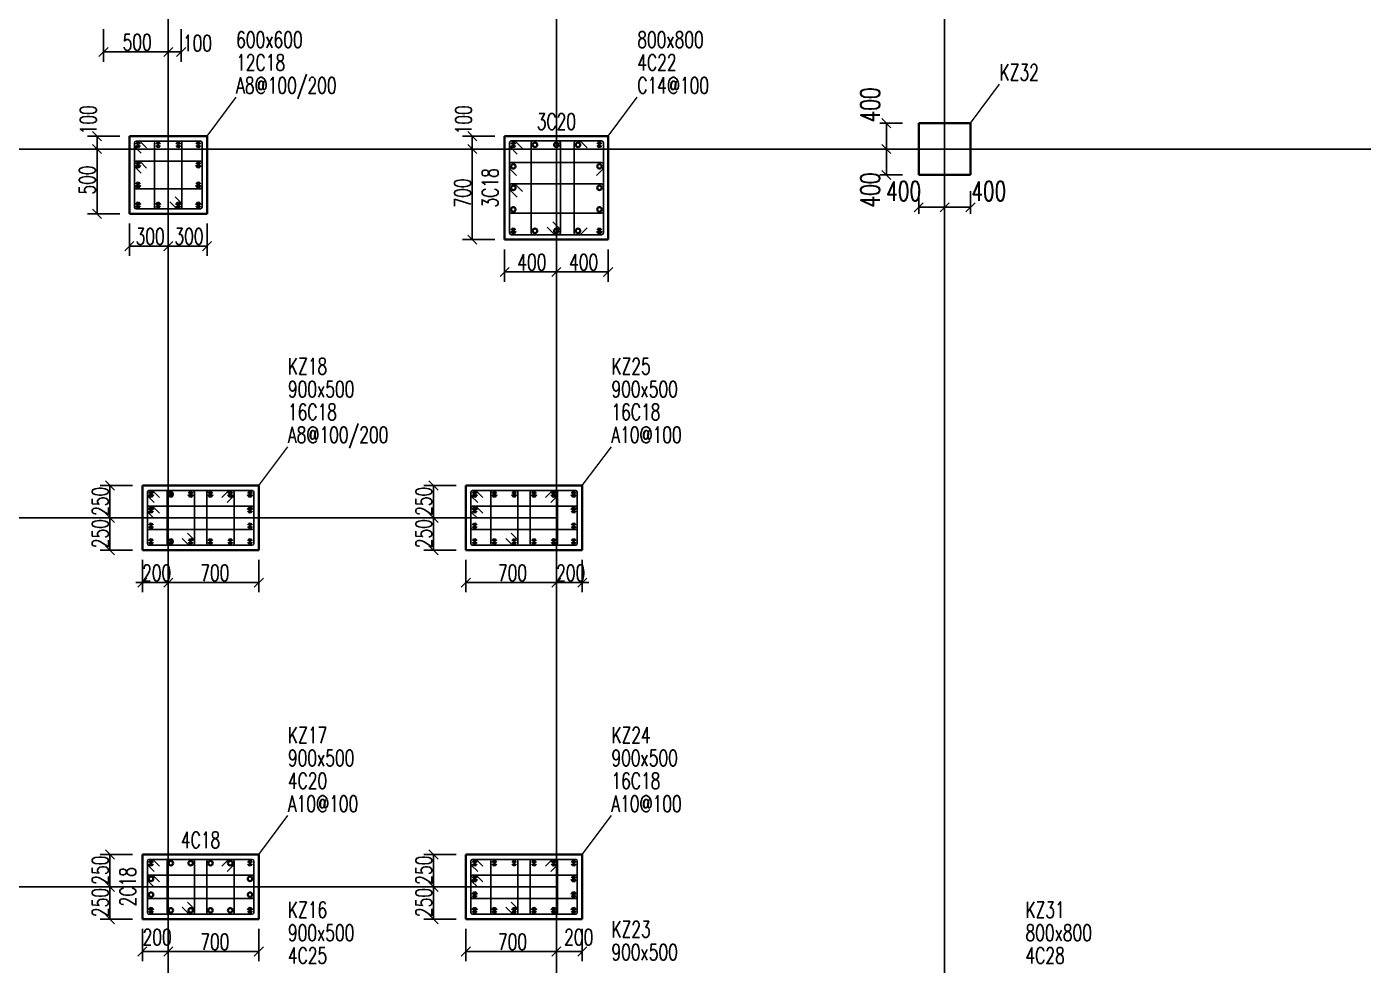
# Model space of a CAD drawing. Header units: inches. Extents: x 18712 to 314639, y 0 to 420500.
# Drawn here: x 56624 to 77282, y 219652 to 234155 of the extents above; entities that cross this region are included whole.
import ezdxf
from ezdxf.enums import TextEntityAlignment as Align

# ---------------------------------------------------------------- set-up
doc = ezdxf.new("R2010")
doc.units = ezdxf.units.IN
doc.header["$LTSCALE"] = 1000
doc.header["$MEASUREMENT"] = 0
doc.layers.get('0').update_dxf_attribs({"true_color": 0xffffff})
for name, color, linetype, true_color in [('DIM', 3, 'Continuous', 0x00ff00), ('G-KL|柱标注', 3, 'Continuous', 0x00ff00), ('TK-TEXT', 4, 'Continuous', 0x00ffff), ('ZG-图号', 2, 'Continuous', 0xffff00), ('ZG-图名', 1, 'Continuous', 0xff0000), ('柱原位标注', 7, 'Continuous', 0xffffff), ('柱名称编号', 2, 'Continuous', 0xffff00), ('柱尺寸标注', 3, 'Continuous', 0x00ff00), ('柱标注引线', 2, 'Continuous', 0xffff00), ('柱箍筋', 1, 'Continuous', 0xff0000), ('柱纵筋', 1, 'Continuous', 0xff0000), ('柱集中标注', 2, 'Continuous', 0xffff00), ('砼柱', 2, 'Continuous', 0xffff00)]:
    doc.layers.add(name, color=color, linetype=linetype, true_color=true_color)
doc.styles.add('-宋体', font='simsun.ttc', dxfattribs={"height": 0.2, "bigfont": 'gbcbig.shx'})
doc.styles.add('TSSD_Dimension', font='txt.shx', dxfattribs={"height": 0.2, "bigfont": 'gbcbig.shx'})
doc.styles.add('TSSD_Rein', font='txt.shx', dxfattribs={"height": 0.2, "bigfont": 'gbcbig.shx'})

# ---------------------------------------------------------------- blocks, each defined once
blk = doc.blocks.new('A$C6f5e09ec')
at = {"layer": 'DIM', "color": 3, "lineweight": -3, "true_color": 0x00ff00}
for p, q in [((-61231, -18705), (-61371, -18565)), ((-61051, -18635), (-61401, -18635)), ((-61301, -18735), (-61301, -18635)), ((-61301, -18735), (-61301, -18935)), ((-61371, -18965), (-61231, -19105)), ((-61231, -19105), (-61371, -18965)), ((-61301, -18935), (-61301, -19035)), ((-61301, -19135), (-61301, -19035)), ((-61301, -19135), (-61301, -19335)), ((-61371, -19365), (-61231, -19505)), ((-61301, -19335), (-61301, -19435)), ((-61051, -19435), (-61401, -19435)), ((-60801, -19685), (-60801, -20035)), ((-60001, -19685), (-60001, -20035)), ((-60731, -19865), (-60871, -20005)), ((-60701, -19935), (-60801, -19935)), ((-60701, -19935), (-60501, -19935)), ((-60501, -19935), (-60401, -19935)), ((-60471, -20005), (-60331, -19865)), ((-60331, -19865), (-60471, -20005)), ((-60301, -19935), (-60401, -19935)), ((-60301, -19935), (-60101, -19935)), ((-60101, -19935), (-60001, -19935)), ((-60071, -20005), (-59931, -19865))]:
    blk.add_line(p, q, dxfattribs=at)
at = {"layer": 'G-KL|柱标注', "color": 3, "lineweight": -3, "true_color": 0x00ff00}
for p, q in [((-66401, -19035), (-66401, -15585)), ((-60401, -19035), (-60401, -15585)), ((-72401, -19035), (-72401, -16035)), ((-78401, -19035), (-72401, -19035)), ((-72401, -19035), (-69401, -19035)), ((-72401, -22335), (-72401, -19035)), ((-69401, -19035), (-66401, -19035)), ((-66401, -24735), (-66401, -19035)), ((-66401, -19035), (-63401, -19035)), ((-63401, -19035), (-60401, -19035)), ((-60401, -19035), (-55901, -19035)), ((-60401, -24735), (-60401, -19035)), ((-55901, -19035), (-51401, -19035)), ((-72401, -24735), (-72401, -22335)), ((-78401, -24735), (-72401, -24735)), ((-72401, -24735), (-69401, -24735)), ((-72401, -27585), (-72401, -24735)), ((-69401, -24735), (-66401, -24735)), ((-66401, -27585), (-66401, -24735)), ((-60401, -26235), (-60401, -24735)), ((-60401, -30435), (-60401, -26235)), ((-72401, -30435), (-72401, -27585)), ((-66401, -30435), (-66401, -27585)), ((-78401, -30435), (-72401, -30435)), ((-72401, -30435), (-69401, -30435)), ((-72401, -33435), (-72401, -30435)), ((-69401, -30435), (-66401, -30435)), ((-66401, -33435), (-66401, -30435)), ((-60401, -33435), (-60401, -30435))]:
    blk.add_line(p, q, dxfattribs=at)
at = {"layer": 'G-KL|柱标注', "color": 0, "lineweight": -3}
for p, q in [((-73401, -17535), (-72401, -17535)), ((-73501, -19035), (-73501, -20035)), ((-67701, -19035), (-67701, -20435)), ((-61051, -19035), (-61401, -19035)), ((-61051, -19035), (-61401, -19035)), ((-60401, -19685), (-60401, -20035)), ((-60401, -19685), (-60401, -20035)), ((-73001, -20535), (-72401, -20535)), ((-72401, -20535), (-71801, -20535)), ((-67201, -20935), (-66401, -20935)), ((-66401, -20935), (-65601, -20935)), ((-73301, -24235), (-73301, -24735)), ((-68301, -24235), (-68301, -24735)), ((-73301, -24735), (-73301, -25235)), ((-68301, -24735), (-68301, -25235)), ((-72801, -25735), (-72401, -25735)), ((-72401, -25735), (-71001, -25735)), ((-67801, -25735), (-66401, -25735)), ((-66401, -25735), (-66001, -25735)), ((-73301, -29935), (-73301, -30435)), ((-68301, -29935), (-68301, -30435)), ((-73301, -30435), (-73301, -30935)), ((-68301, -30435), (-68301, -30935)), ((-72801, -31435), (-72401, -31435)), ((-72401, -31435), (-71001, -31435)), ((-67801, -31435), (-66401, -31435)), ((-66401, -31435), (-66001, -31435))]:
    blk.add_line(p, q, dxfattribs=at)
at = {"layer": '柱尺寸标注', "color": 3, "lineweight": -3, "true_color": 0x00ff00}
for p, q in [((-73401, -17185), (-73401, -17685)), ((-72401, -17185), (-72401, -17685)), ((-72401, -17185), (-72401, -17685)), ((-72201, -17185), (-72201, -17685)), ((-72401, -17535), (-72201, -17535)), ((-73151, -18835), (-73651, -18835)), ((-73501, -18835), (-73501, -19035)), ((-67351, -18835), (-67851, -18835)), ((-67701, -18835), (-67701, -19035)), ((-73151, -19035), (-73651, -19035)), ((-73151, -19035), (-73651, -19035)), ((-67351, -19035), (-67851, -19035)), ((-67351, -19035), (-67851, -19035)), ((-73151, -20035), (-73651, -20035)), ((-73001, -20185), (-73001, -20685)), ((-72401, -20185), (-72401, -20685)), ((-72401, -20185), (-72401, -20685)), ((-71801, -20185), (-71801, -20685)), ((-67351, -20435), (-67851, -20435)), ((-67201, -20585), (-67201, -21085)), ((-66401, -20585), (-66401, -21085)), ((-66401, -20585), (-66401, -21085)), ((-65601, -20585), (-65601, -21085)), ((-72951, -24235), (-73451, -24235)), ((-67951, -24235), (-68451, -24235)), ((-72951, -24735), (-73451, -24735)), ((-72951, -24735), (-73451, -24735)), ((-67951, -24735), (-68451, -24735)), ((-67951, -24735), (-68451, -24735)), ((-72951, -25235), (-73451, -25235)), ((-72801, -25385), (-72801, -25885)), ((-72401, -25385), (-72401, -25885)), ((-72401, -25385), (-72401, -25885)), ((-71001, -25385), (-71001, -25885)), ((-67951, -25235), (-68451, -25235)), ((-67801, -25385), (-67801, -25885)), ((-66401, -25385), (-66401, -25885)), ((-66401, -25385), (-66401, -25885)), ((-66001, -25385), (-66001, -25885)), ((-72801, -25735), (-72901, -25735)), ((-72401, -25735), (-72301, -25735)), ((-66401, -25735), (-66501, -25735)), ((-66001, -25735), (-65901, -25735)), ((-72951, -29935), (-73451, -29935)), ((-67951, -29935), (-68451, -29935)), ((-72951, -30435), (-73451, -30435)), ((-72951, -30435), (-73451, -30435)), ((-67951, -30435), (-68451, -30435)), ((-67951, -30435), (-68451, -30435)), ((-72951, -30935), (-73451, -30935)), ((-67951, -30935), (-68451, -30935)), ((-72801, -31085), (-72801, -31585)), ((-72401, -31085), (-72401, -31585)), ((-72401, -31085), (-72401, -31585)), ((-71001, -31085), (-71001, -31585)), ((-67801, -31085), (-67801, -31585)), ((-66401, -31085), (-66401, -31585)), ((-66401, -31085), (-66401, -31585)), ((-66001, -31085), (-66001, -31585))]:
    blk.add_line(p, q, dxfattribs=at)
at = {"layer": '柱尺寸标注', "color": 3, "linetype": 'ByBlock', "lineweight": -3, "true_color": 0x00ff00}
for p, q in [((-73330, -17464), (-73471, -17606)), ((-72471, -17606), (-72330, -17464)), ((-72330, -17464), (-72471, -17606)), ((-72271, -17606), (-72130, -17464)), ((-73430, -18906), (-73571, -18764)), ((-67630, -18906), (-67771, -18764)), ((-73571, -18964), (-73430, -19106)), ((-73430, -19106), (-73571, -18964)), ((-67771, -18964), (-67630, -19106)), ((-67630, -19106), (-67771, -18964)), ((-73571, -19964), (-73430, -20106)), ((-67771, -20364), (-67630, -20506)), ((-72930, -20464), (-73071, -20606)), ((-72471, -20606), (-72330, -20464)), ((-72330, -20464), (-72471, -20606)), ((-71871, -20606), (-71730, -20464)), ((-67130, -20864), (-67271, -21006)), ((-66471, -21006), (-66330, -20864)), ((-66330, -20864), (-66471, -21006)), ((-65671, -21006), (-65530, -20864)), ((-73230, -24306), (-73371, -24164)), ((-68230, -24306), (-68371, -24164)), ((-73371, -24664), (-73230, -24806)), ((-73230, -24806), (-73371, -24664)), ((-68371, -24664), (-68230, -24806)), ((-68230, -24806), (-68371, -24664)), ((-73371, -25164), (-73230, -25306)), ((-68371, -25164), (-68230, -25306)), ((-72871, -25806), (-72730, -25664)), ((-72330, -25664), (-72471, -25806)), ((-72330, -25664), (-72471, -25806)), ((-71071, -25806), (-70930, -25664)), ((-67730, -25664), (-67871, -25806)), ((-66471, -25806), (-66330, -25664)), ((-66471, -25806), (-66330, -25664)), ((-65930, -25664), (-66071, -25806)), ((-73230, -30006), (-73371, -29864)), ((-68230, -30006), (-68371, -29864)), ((-73371, -30364), (-73230, -30506)), ((-73230, -30506), (-73371, -30364)), ((-68371, -30364), (-68230, -30506)), ((-68230, -30506), (-68371, -30364)), ((-73371, -30864), (-73230, -31006)), ((-68371, -30864), (-68230, -31006)), ((-72730, -31364), (-72871, -31506)), ((-72471, -31506), (-72330, -31364)), ((-72330, -31364), (-72471, -31506)), ((-71071, -31506), (-70930, -31364)), ((-67730, -31364), (-67871, -31506)), ((-66471, -31506), (-66330, -31364)), ((-66330, -31364), (-66471, -31506)), ((-66071, -31506), (-65930, -31364))]:
    blk.add_line(p, q, dxfattribs=at)
at = {"layer": '柱标注引线', "lineweight": 18}
for p, q in [((-60001, -18635), (-59551, -18035)), ((-71801, -18835), (-71351, -18235)), ((-65601, -18835), (-65151, -18235)), ((-71001, -24235), (-70551, -23635)), ((-66001, -24235), (-65551, -23635)), ((-71001, -29935), (-70551, -29335)), ((-66001, -29935), (-65551, -29335))]:
    blk.add_line(p, q, dxfattribs=at)
at = {"layer": '柱箍筋', "lineweight": 25}
for p, q in [((-72923, -18938), (-72923, -19933)), ((-72923, -18938), (-72923, -18984)), ((-72916, -19001), (-72818, -19099)), ((-72852, -18913), (-72898, -18913)), ((-71903, -18913), (-72898, -18913)), ((-72737, -19018), (-72834, -18920)), ((-72613, -18938), (-72613, -19933)), ((-72213, -18913), (-72588, -18913)), ((-72188, -19933), (-72188, -18938)), ((-71878, -19933), (-71878, -18938)), ((-67126, -18938), (-67126, -20332)), ((-67126, -18938), (-67126, -18983)), ((-67118, -19003), (-67009, -19112)), ((-67052, -18910), (-67098, -18910)), ((-65703, -18910), (-67098, -18910)), ((-66924, -19027), (-67032, -18918)), ((-66793, -18938), (-66793, -20332)), ((-66368, -18910), (-66765, -18910)), ((-66340, -20332), (-66340, -18938)), ((-66128, -20332), (-66128, -18938)), ((-66100, -18910), (-66055, -18910)), ((-66023, -18918), (-65924, -19017)), ((-65675, -20332), (-65675, -18938)), ((-72923, -19294), (-72923, -19248)), ((-72923, -19623), (-72923, -19248)), ((-72818, -19409), (-72916, -19311)), ((-72898, -19223), (-71903, -19223)), ((-72898, -19223), (-72852, -19223)), ((-72834, -19230), (-72737, -19328)), ((-71878, -19248), (-71878, -19623)), ((-67126, -19316), (-67126, -19270)), ((-67019, -19446), (-67118, -19347)), ((-67098, -19242), (-65703, -19242)), ((-65684, -19347), (-65783, -19446)), ((-65675, -19270), (-65675, -19316)), ((-67126, -19648), (-67126, -19603)), ((-67126, -20000), (-67126, -19603)), ((-67098, -19575), (-65703, -19575)), ((-67098, -19575), (-67052, -19575)), ((-67032, -19583), (-66924, -19692)), ((-65675, -19603), (-65675, -20000)), ((-71903, -19648), (-72898, -19648)), ((-72195, -19869), (-72293, -19771)), ((-67009, -19777), (-67118, -19668)), ((-72898, -19958), (-71903, -19958)), ((-72588, -19958), (-72213, -19958)), ((-72375, -19852), (-72277, -19950)), ((-72259, -19958), (-72213, -19958)), ((-72188, -19933), (-72188, -19887)), ((-65703, -20028), (-67098, -20028)), ((-66542, -20244), (-66434, -20352)), ((-66349, -20267), (-66457, -20159)), ((-67098, -20360), (-65703, -20360)), ((-66765, -20360), (-66368, -20360)), ((-66414, -20360), (-66368, -20360)), ((-66340, -20332), (-66340, -20287)), ((-66055, -20360), (-66100, -20360)), ((-65924, -20253), (-66023, -20352)), ((-72723, -24338), (-72723, -25133)), ((-72723, -24338), (-72723, -24384)), ((-72652, -24313), (-72698, -24313)), ((-71103, -24313), (-72698, -24313)), ((-72537, -24418), (-72634, -24320)), ((-72417, -24338), (-72417, -25133)), ((-72021, -24313), (-72392, -24313)), ((-71996, -25133), (-71996, -24338)), ((-71805, -25133), (-71805, -24338)), ((-71780, -24313), (-71409, -24313)), ((-71571, -24418), (-71473, -24320)), ((-71455, -24313), (-71409, -24313)), ((-71384, -24338), (-71384, -25133)), ((-71384, -24338), (-71384, -24384)), ((-71078, -25133), (-71078, -24338)), ((-67723, -24338), (-67723, -25133)), ((-67723, -24338), (-67723, -24384)), ((-67652, -24313), (-67698, -24313)), ((-66103, -24313), (-67698, -24313)), ((-67537, -24418), (-67634, -24320)), ((-67417, -24338), (-67417, -25133)), ((-67021, -24313), (-67392, -24313)), ((-66996, -25133), (-66996, -24338)), ((-66805, -25133), (-66805, -24338)), ((-66780, -24313), (-66409, -24313)), ((-66571, -24418), (-66473, -24320)), ((-66455, -24313), (-66409, -24313)), ((-66384, -24338), (-66384, -25133)), ((-66384, -24338), (-66384, -24384)), ((-66078, -25133), (-66078, -24338)), ((-72723, -24627), (-72723, -24581)), ((-72723, -24889), (-72723, -24581)), ((-72716, -24401), (-72618, -24499)), ((-72698, -24556), (-71103, -24556)), ((-72698, -24556), (-72652, -24556)), ((-72634, -24563), (-72537, -24661)), ((-71391, -24401), (-71489, -24499)), ((-71078, -24581), (-71078, -24889)), ((-67723, -24627), (-67723, -24581)), ((-67723, -24889), (-67723, -24581)), ((-67716, -24401), (-67618, -24499)), ((-67698, -24556), (-66103, -24556)), ((-67698, -24556), (-67652, -24556)), ((-67634, -24563), (-67537, -24661)), ((-66391, -24401), (-66489, -24499)), ((-66078, -24581), (-66078, -24889)), ((-72618, -24742), (-72716, -24645)), ((-67618, -24742), (-67716, -24645)), ((-71103, -24914), (-72698, -24914)), ((-72003, -25069), (-72101, -24971)), ((-66103, -24914), (-67698, -24914)), ((-67003, -25069), (-67101, -24971)), ((-72698, -25158), (-71103, -25158)), ((-72392, -25158), (-72021, -25158)), ((-72183, -25052), (-72085, -25150)), ((-72067, -25158), (-72021, -25158)), ((-71996, -25133), (-71996, -25087)), ((-71409, -25158), (-71780, -25158)), ((-67698, -25158), (-66103, -25158)), ((-67392, -25158), (-67021, -25158)), ((-67183, -25052), (-67085, -25150)), ((-67067, -25158), (-67021, -25158)), ((-66996, -25133), (-66996, -25087)), ((-66409, -25158), (-66780, -25158)), ((-72723, -30038), (-72723, -30833)), ((-72723, -30038), (-72723, -30084)), ((-72716, -30101), (-72618, -30199)), ((-72652, -30013), (-72698, -30013)), ((-71103, -30013), (-72698, -30013)), ((-72537, -30118), (-72634, -30020)), ((-72417, -30038), (-72417, -30833)), ((-72021, -30013), (-72392, -30013)), ((-71996, -30833), (-71996, -30038)), ((-71805, -30833), (-71805, -30038)), ((-71780, -30013), (-71409, -30013)), ((-71571, -30118), (-71473, -30020)), ((-71391, -30101), (-71489, -30199)), ((-71455, -30013), (-71409, -30013)), ((-71384, -30038), (-71384, -30833)), ((-71384, -30038), (-71384, -30084)), ((-71078, -30833), (-71078, -30038)), ((-67723, -30038), (-67723, -30833)), ((-67723, -30038), (-67723, -30084)), ((-67716, -30101), (-67618, -30199)), ((-67652, -30013), (-67698, -30013)), ((-66103, -30013), (-67698, -30013)), ((-67537, -30118), (-67634, -30020)), ((-67417, -30038), (-67417, -30833)), ((-67021, -30013), (-67392, -30013)), ((-66996, -30833), (-66996, -30038)), ((-66805, -30833), (-66805, -30038)), ((-66780, -30013), (-66409, -30013)), ((-66571, -30118), (-66473, -30020)), ((-66391, -30101), (-66489, -30199)), ((-66455, -30013), (-66409, -30013)), ((-66384, -30038), (-66384, -30833)), ((-66384, -30038), (-66384, -30084)), ((-66078, -30833), (-66078, -30038)), ((-72723, -30327), (-72723, -30281)), ((-72723, -30589), (-72723, -30281)), ((-72618, -30442), (-72716, -30345)), ((-72698, -30256), (-71103, -30256)), ((-72698, -30256), (-72652, -30256)), ((-72634, -30263), (-72537, -30361)), ((-71078, -30281), (-71078, -30589)), ((-67723, -30327), (-67723, -30281)), ((-67723, -30589), (-67723, -30281)), ((-67618, -30442), (-67716, -30345)), ((-67698, -30256), (-66103, -30256)), ((-67698, -30256), (-67652, -30256)), ((-67634, -30263), (-67537, -30361)), ((-66078, -30281), (-66078, -30589)), ((-71103, -30614), (-72698, -30614)), ((-72183, -30752), (-72085, -30850)), ((-72003, -30769), (-72101, -30671)), ((-66103, -30614), (-67698, -30614)), ((-67183, -30752), (-67085, -30850)), ((-67003, -30769), (-67101, -30671)), ((-72698, -30858), (-71103, -30858)), ((-72392, -30858), (-72021, -30858)), ((-72067, -30858), (-72021, -30858)), ((-71996, -30833), (-71996, -30787)), ((-71409, -30858), (-71780, -30858)), ((-67698, -30858), (-66103, -30858)), ((-67392, -30858), (-67021, -30858)), ((-67067, -30858), (-67021, -30858)), ((-66996, -30833), (-66996, -30787)), ((-66409, -30858), (-66780, -30858))]:
    blk.add_line(p, q, dxfattribs=at)
for centre, radius, start, end in [((-72898, -18938), 25, 90, 180), ((-72898, -18938), 25, 90, 180), ((-72898, -18984), 25, 180, 225), ((-72852, -18938), 25, 45, 90), ((-72588, -18938), 25, 90, 180), ((-72213, -18938), 25, 360, 90), ((-71903, -18938), 25, 360, 90), ((-67098, -18938), 28, 90, 180), ((-67098, -18938), 28, 90, 180), ((-67098, -18983), 28, 180, 225), ((-67052, -18938), 28, 45, 90), ((-66765, -18938), 28, 90, 180), ((-66368, -18938), 28, 360, 90), ((-66100, -18938), 28, 90, 180), ((-66054, -18973), 62.8, 60.3939, 90.3285), ((-65703, -18938), 28, 360, 90), ((-72898, -19248), 25, 90, 180), ((-72898, -19248), 25, 90, 180), ((-72898, -19294), 25, 180, 225), ((-72852, -19248), 25, 45, 90), ((-71903, -19248), 25, 360, 90), ((-67098, -19270), 28, 90, 180), ((-67063, -19316), 62.8, 179.6715, 209.6061), ((-65703, -19270), 28, 360, 90), ((-65738, -19316), 62.8, 330.3939, 0.3285), ((-72898, -19623), 25, 180, 270), ((-71903, -19623), 25, 270, 0), ((-67098, -19603), 28, 90, 180), ((-67098, -19603), 28, 90, 180), ((-67052, -19603), 28, 45, 90), ((-65703, -19603), 28, 360, 90), ((-67098, -19648), 28, 180, 225), ((-72898, -19933), 25, 180, 270), ((-72588, -19933), 25, 180, 270), ((-72259, -19933), 25, 225, 270), ((-72213, -19933), 25, 270, 0), ((-72213, -19933), 25, 270, 0), ((-72213, -19887), 25, 0, 45), ((-71903, -19933), 25, 270, 0), ((-67098, -20000), 28, 180, 270), ((-65703, -20000), 28, 270, 0), ((-67098, -20332), 28, 180, 270), ((-66765, -20332), 28, 180, 270), ((-66414, -20332), 28, 225, 270), ((-66368, -20332), 28, 270, 0), ((-66368, -20332), 28, 270, 0), ((-66368, -20287), 28, 0, 45), ((-66100, -20332), 28, 180, 270), ((-66054, -20297), 62.8, 269.6715, 299.6061), ((-65703, -20332), 28, 270, 0), ((-72698, -24338), 25, 90, 180), ((-72698, -24338), 25, 90, 180), ((-72652, -24338), 25, 45, 90), ((-72392, -24338), 25, 90, 180), ((-72021, -24338), 25, 360, 90), ((-71780, -24338), 25, 90, 180), ((-71455, -24338), 25, 90, 135), ((-71409, -24338), 25, 360, 90), ((-71409, -24338), 25, 360, 90), ((-71103, -24338), 25, 360, 90), ((-67698, -24338), 25, 90, 180), ((-67698, -24338), 25, 90, 180), ((-67652, -24338), 25, 45, 90), ((-67392, -24338), 25, 90, 180), ((-67021, -24338), 25, 360, 90), ((-66780, -24338), 25, 90, 180), ((-66455, -24338), 25, 90, 135), ((-66409, -24338), 25, 360, 90), ((-66409, -24338), 25, 360, 90), ((-66103, -24338), 25, 360, 90), ((-72698, -24384), 25, 180, 225), ((-72698, -24581), 25, 90, 180), ((-72698, -24581), 25, 90, 180), ((-72652, -24581), 25, 45, 90), ((-71409, -24384), 25, 315, 360), ((-71103, -24581), 25, 360, 90), ((-67698, -24384), 25, 180, 225), ((-67698, -24581), 25, 90, 180), ((-67698, -24581), 25, 90, 180), ((-67652, -24581), 25, 45, 90), ((-66409, -24384), 25, 315, 360), ((-66103, -24581), 25, 360, 90), ((-72698, -24627), 25, 180, 225), ((-67698, -24627), 25, 180, 225), ((-72698, -24889), 25, 180, 270), ((-71103, -24889), 25, 270, 0), ((-67698, -24889), 25, 180, 270), ((-66103, -24889), 25, 270, 0), ((-72698, -25133), 25, 180, 270), ((-72392, -25133), 25, 180, 270), ((-72067, -25133), 25, 225, 270), ((-72021, -25133), 25, 270, 0), ((-72021, -25133), 25, 270, 0), ((-72021, -25087), 25, 0, 45), ((-71780, -25133), 25, 180, 270), ((-71409, -25133), 25, 270, 0), ((-71103, -25133), 25, 270, 0), ((-67698, -25133), 25, 180, 270), ((-67392, -25133), 25, 180, 270), ((-67067, -25133), 25, 225, 270), ((-67021, -25133), 25, 270, 0), ((-67021, -25133), 25, 270, 0), ((-67021, -25087), 25, 0, 45), ((-66780, -25133), 25, 180, 270), ((-66409, -25133), 25, 270, 0), ((-66103, -25133), 25, 270, 0), ((-72698, -30038), 25, 90, 180), ((-72698, -30038), 25, 90, 180), ((-72698, -30084), 25, 180, 225), ((-72652, -30038), 25, 45, 90), ((-72392, -30038), 25, 90, 180), ((-72021, -30038), 25, 360, 90), ((-71780, -30038), 25, 90, 180), ((-71455, -30038), 25, 90, 135), ((-71409, -30038), 25, 360, 90), ((-71409, -30038), 25, 360, 90), ((-71409, -30084), 25, 315, 360), ((-71103, -30038), 25, 360, 90), ((-67698, -30038), 25, 90, 180), ((-67698, -30038), 25, 90, 180), ((-67698, -30084), 25, 180, 225), ((-67652, -30038), 25, 45, 90), ((-67392, -30038), 25, 90, 180), ((-67021, -30038), 25, 360, 90), ((-66780, -30038), 25, 90, 180), ((-66455, -30038), 25, 90, 135), ((-66409, -30038), 25, 360, 90), ((-66409, -30038), 25, 360, 90), ((-66409, -30084), 25, 315, 360), ((-66103, -30038), 25, 360, 90), ((-72698, -30281), 25, 90, 180), ((-72698, -30281), 25, 90, 180), ((-72698, -30327), 25, 180, 225), ((-72652, -30281), 25, 45, 90), ((-71103, -30281), 25, 360, 90), ((-67698, -30281), 25, 90, 180), ((-67698, -30281), 25, 90, 180), ((-67698, -30327), 25, 180, 225), ((-67652, -30281), 25, 45, 90), ((-66103, -30281), 25, 360, 90), ((-72698, -30589), 25, 180, 270), ((-72021, -30787), 25, 0, 45), ((-71103, -30589), 25, 270, 0), ((-67698, -30589), 25, 180, 270), ((-67021, -30787), 25, 0, 45), ((-66103, -30589), 25, 270, 0), ((-72698, -30833), 25, 180, 270), ((-72392, -30833), 25, 180, 270), ((-72067, -30833), 25, 225, 270), ((-72021, -30833), 25, 270, 0), ((-72021, -30833), 25, 270, 0), ((-71780, -30833), 25, 180, 270), ((-71409, -30833), 25, 270, 0), ((-71103, -30833), 25, 270, 0), ((-67698, -30833), 25, 180, 270), ((-67392, -30833), 25, 180, 270), ((-67067, -30833), 25, 225, 270), ((-67021, -30833), 25, 270, 0), ((-67021, -30833), 25, 270, 0), ((-66780, -30833), 25, 180, 270), ((-66409, -30833), 25, 270, 0), ((-66103, -30833), 25, 270, 0)]:
    blk.add_arc(centre, radius, start, end, dxfattribs=at)
at = {"layer": '柱纵筋', "lineweight": 70}
for centre, start, end in [((-72866, -18970), 0, 180), ((-72866, -18970), 180, 0), ((-72556, -18970), 0, 180), ((-72556, -18970), 180, 0), ((-72246, -18970), 0, 180), ((-72246, -18970), 180, 0), ((-71936, -18970), 0, 180), ((-71936, -18970), 180, 0), ((-67066, -18970), 0, 180), ((-67066, -18970), 180, 0), ((-65736, -18970), 0, 180), ((-65736, -18970), 180, 0), ((-72866, -19280), 0, 180), ((-72866, -19280), 180, 0), ((-71936, -19280), 0, 180), ((-71936, -19280), 180, 0), ((-72866, -19590), 0, 180), ((-72866, -19590), 180, 0), ((-71936, -19590), 0, 180), ((-71936, -19590), 180, 0), ((-72866, -19900), 0, 180), ((-72866, -19900), 180, 0), ((-72556, -19900), 0, 180), ((-72556, -19900), 180, 0), ((-72246, -19900), 0, 180), ((-72246, -19900), 180, 0), ((-71936, -19900), 0, 180), ((-71936, -19900), 180, 0), ((-67066, -20300), 0, 180), ((-67066, -20300), 180, 0), ((-65736, -20300), 0, 180), ((-65736, -20300), 180, 0), ((-72666, -24370), 0, 180), ((-72666, -24370), 180, 0), ((-72360, -24370), 0, 180), ((-72360, -24370), 180, 0), ((-72054, -24370), 0, 180), ((-72054, -24370), 180, 0), ((-71748, -24370), 0, 180), ((-71748, -24370), 180, 0), ((-71442, -24370), 0, 180), ((-71442, -24370), 180, 0), ((-71136, -24370), 0, 180), ((-71136, -24370), 180, 0), ((-67666, -24370), 0, 180), ((-67666, -24370), 180, 0), ((-67360, -24370), 0, 180), ((-67360, -24370), 180, 0), ((-67054, -24370), 0, 180), ((-67054, -24370), 180, 0), ((-66748, -24370), 0, 180), ((-66748, -24370), 180, 0), ((-66442, -24370), 0, 180), ((-66442, -24370), 180, 0), ((-66136, -24370), 0, 180), ((-66136, -24370), 180, 0), ((-72666, -24613), 0, 180), ((-72666, -24613), 180, 0), ((-71136, -24613), 0, 180), ((-71136, -24613), 180, 0), ((-67666, -24613), 0, 180), ((-67666, -24613), 180, 0), ((-66136, -24613), 0, 180), ((-66136, -24613), 180, 0), ((-72666, -24857), 0, 180), ((-72666, -24857), 180, 0), ((-71136, -24857), 0, 180), ((-71136, -24857), 180, 0), ((-67666, -24857), 0, 180), ((-67666, -24857), 180, 0), ((-66136, -24857), 0, 180), ((-66136, -24857), 180, 0), ((-72666, -25100), 0, 180), ((-72666, -25100), 180, 0), ((-72360, -25100), 0, 180), ((-72360, -25100), 180, 0), ((-72054, -25100), 0, 180), ((-72054, -25100), 180, 0), ((-71748, -25100), 0, 180), ((-71748, -25100), 180, 0), ((-71442, -25100), 0, 180), ((-71442, -25100), 180, 0), ((-71136, -25100), 0, 180), ((-71136, -25100), 180, 0), ((-67666, -25100), 0, 180), ((-67666, -25100), 180, 0), ((-67360, -25100), 0, 180), ((-67360, -25100), 180, 0), ((-67054, -25100), 0, 180), ((-67054, -25100), 180, 0), ((-66748, -25100), 0, 180), ((-66748, -25100), 180, 0), ((-66442, -25100), 0, 180), ((-66442, -25100), 180, 0), ((-66136, -25100), 0, 180), ((-66136, -25100), 180, 0), ((-72666, -30070), 0, 180), ((-72666, -30070), 180, 0), ((-71136, -30070), 0, 180), ((-71136, -30070), 180, 0), ((-67666, -30070), 0, 180), ((-67666, -30070), 180, 0), ((-67360, -30070), 0, 180), ((-67360, -30070), 180, 0), ((-67054, -30070), 0, 180), ((-67054, -30070), 180, 0), ((-66748, -30070), 0, 180), ((-66748, -30070), 180, 0), ((-66442, -30070), 0, 180), ((-66442, -30070), 180, 0), ((-66136, -30070), 0, 180), ((-66136, -30070), 180, 0), ((-67666, -30313), 0, 180), ((-67666, -30313), 180, 0), ((-66136, -30313), 0, 180), ((-66136, -30313), 180, 0), ((-67666, -30557), 0, 180), ((-67666, -30557), 180, 0), ((-66136, -30557), 0, 180), ((-66136, -30557), 180, 0), ((-72666, -30800), 0, 180), ((-72666, -30800), 180, 0), ((-71136, -30800), 0, 180), ((-71136, -30800), 180, 0), ((-67666, -30800), 0, 180), ((-67666, -30800), 180, 0), ((-67360, -30800), 0, 180), ((-67360, -30800), 180, 0), ((-67054, -30800), 0, 180), ((-67054, -30800), 180, 0), ((-66748, -30800), 0, 180), ((-66748, -30800), 180, 0), ((-66442, -30800), 0, 180), ((-66442, -30800), 180, 0), ((-66136, -30800), 0, 180), ((-66136, -30800), 180, 0)]:
    blk.add_arc(centre, 17.5, start, end, dxfattribs=at)
at = {"layer": '柱纵筋', "lineweight": 35}
for centre, start, end in [((-66733, -18970), 0, 180), ((-66733, -18970), 180, 0), ((-66401, -18970), 0, 180), ((-66401, -18970), 180, 0), ((-66068, -18970), 0, 180), ((-66068, -18970), 180, 0), ((-67066, -19303), 0, 180), ((-67066, -19303), 180, 0), ((-65736, -19303), 0, 180), ((-65736, -19303), 180, 0), ((-67066, -19635), 0, 180), ((-65736, -19635), 0, 180), ((-67066, -19635), 180, 0), ((-65736, -19635), 180, 0), ((-67066, -19968), 0, 180), ((-67066, -19968), 180, 0), ((-65736, -19968), 0, 180), ((-65736, -19968), 180, 0), ((-66733, -20300), 0, 180), ((-66733, -20300), 180, 0), ((-66401, -20300), 0, 180), ((-66401, -20300), 180, 0), ((-66068, -20300), 0, 180), ((-66068, -20300), 180, 0), ((-72360, -30070), 0, 180), ((-72360, -30070), 180, 0), ((-72054, -30070), 0, 180), ((-72054, -30070), 180, 0), ((-71748, -30070), 0, 180), ((-71748, -30070), 180, 0), ((-71442, -30070), 0, 180), ((-71442, -30070), 180, 0), ((-72666, -30313), 0, 180), ((-72666, -30313), 180, 0), ((-71136, -30313), 0, 180), ((-71136, -30313), 180, 0), ((-72666, -30557), 0, 180), ((-72666, -30557), 180, 0), ((-71136, -30557), 0, 180), ((-71136, -30557), 180, 0), ((-72360, -30800), 0, 180), ((-72054, -30800), 0, 180), ((-71748, -30800), 0, 180), ((-71442, -30800), 0, 180), ((-72360, -30800), 180, 0), ((-72054, -30800), 180, 0), ((-71748, -30800), 180, 0), ((-71442, -30800), 180, 0)]:
    blk.add_arc(centre, 35, start, end, dxfattribs=at)
at = {"layer": '砼柱', "lineweight": 35}
for p, q in [((-60001, -18635), (-60801, -18635)), ((-60801, -18635), (-60801, -19435)), ((-60001, -19435), (-60001, -18635)), ((-71801, -18835), (-73001, -18835)), ((-73001, -18835), (-73001, -20035)), ((-71801, -20035), (-71801, -18835)), ((-65601, -18835), (-67201, -18835)), ((-67201, -18835), (-67201, -20435)), ((-65601, -20435), (-65601, -18835)), ((-60801, -19435), (-60001, -19435)), ((-73001, -20035), (-71801, -20035)), ((-67201, -20435), (-65601, -20435)), ((-71001, -24235), (-72801, -24235)), ((-72801, -24235), (-72801, -25235)), ((-71001, -25235), (-71001, -24235)), ((-66001, -24235), (-67801, -24235)), ((-67801, -24235), (-67801, -25235)), ((-66001, -25235), (-66001, -24235)), ((-72801, -25235), (-71001, -25235)), ((-67801, -25235), (-66001, -25235)), ((-71001, -29935), (-72801, -29935)), ((-72801, -29935), (-72801, -30935)), ((-71001, -30935), (-71001, -29935)), ((-66001, -29935), (-67801, -29935)), ((-67801, -29935), (-67801, -30935)), ((-66001, -30935), (-66001, -29935)), ((-72801, -30935), (-71001, -30935)), ((-67801, -30935), (-66001, -30935))]:
    blk.add_line(p, q, dxfattribs=at)
at = {"layer": 'DIM', "color": 7, "true_color": 0xffffff, "style": 'TSSD_Dimension', "width": 0.7}
for p in [(-61401, -18622), (-61401, -19938)]:
    blk.add_text('400', height=300, rotation=90, dxfattribs=at).set_placement(p)
for p in [(-61304, -19835), (-59988, -19835)]:
    blk.add_text('400', height=300, dxfattribs=at).set_placement(p)
at = {"layer": 'TK-TEXT', "style": '-宋体', "width": 0.8}
for tag, p, height in [('若羌县文化体育广播电视和旅游局', (1803, -65292), 189), ('巴州米兰长城国家文化公园建设项目', (1723, -66433), 189), ('结构', (1854, -78522), 300), ('1:100', (4296, -78522), 300), ('2022.07', (1480, -80877), 300), ('A', (4651, -80873), 300)]:
    blk.add_attdef(tag, p, '', height=height, dxfattribs=at)
blk.add_attdef('QFAHJJ-2022-012', text='', height=300, dxfattribs=at).set_placement((3357, -67621), align=Align.CENTER)
at = {"layer": 'ZG-图号', "style": '-宋体', "width": 0.8}
blk.add_attdef('结施-03', (1805, -79277), '', height=300, dxfattribs=at)
at = {"layer": 'ZG-图名', "style": '-宋体', "width": 0.8}
blk.add_attdef('框架柱平面布置图', (1991, -69635), '', height=300, dxfattribs=at)
at = {"layer": '柱原位标注', "style": 'TSSD_Rein', "width": 0.7}
for s, p in [('3C20', (-66401, -18736)), ('4C18', (-71901, -29836))]:
    blk.add_text(s, height=250, dxfattribs=at).set_placement(p, align=Align.CENTER)
for s, p in [('3C18', (-67300, -19635)), ('2C18', (-72900, -30435))]:
    blk.add_text(s, height=250, rotation=90, dxfattribs=at).set_placement(p, align=Align.CENTER)
at = {"layer": '柱名称编号', "style": 'TSSD_Rein', "width": 0.7}
for s, p in [('KZ18', (-70551, -22517)), ('KZ25', (-65551, -22517)), ('KZ17', (-70551, -28217)), ('KZ24', (-65551, -28217)), ('KZ16', (-70551, -30917)), ('KZ31', (-59151, -30917)), ('KZ23', (-65551, -31217))]:
    blk.add_text(s, height=250, dxfattribs=at).set_placement(p)
at = {"layer": '柱尺寸标注', "color": 7, "true_color": 0xffffff, "style": 'TSSD_Rein', "width": 0.7}
for s, p in [('500', (-73105, -17510)), ('100', (-72174, -17525)), ('300', (-72905, -20510)), ('300', (-72305, -20510)), ('400', (-67005, -20910)), ('400', (-66205, -20910)), ('200', (-72805, -25710)), ('700', (-71905, -25710)), ('700', (-67305, -25710)), ('200', (-66405, -25710)), ('200', (-72797, -31339)), ('700', (-71905, -31410)), ('700', (-67305, -31410)), ('200', (-66281, -31339))]:
    blk.add_text(s, height=250, dxfattribs=at).set_placement(p)
for s, p in [('100', (-73511, -18809)), ('100', (-67711, -18809)), ('500', (-73526, -19739)), ('700', (-67726, -19939)), ('250', (-73326, -24704)), ('250', (-68326, -24704)), ('250', (-73326, -25204)), ('250', (-68326, -25204)), ('250', (-73326, -30404)), ('250', (-68326, -30404)), ('250', (-73326, -30904)), ('250', (-68326, -30904))]:
    blk.add_text(s, height=250, rotation=90, dxfattribs=at).set_placement(p)
at = {"layer": '柱集中标注', "style": 'TSSD_Rein', "width": 0.7}
for s, p in [('600x600', (-71351, -17470)), ('800x800', (-65151, -17470)), ('12C18', (-71351, -17823)), ('4C22', (-65151, -17823)), ('KZ32', (-59551, -17976)), ('A8@100/200', (-71351, -18176)), ('C14@100', (-65151, -18176)), ('900x500', (-70551, -22870)), ('900x500', (-65551, -22870)), ('16C18', (-70551, -23223)), ('16C18', (-65551, -23223)), ('A8@100/200', (-70551, -23576)), ('A10@100', (-65551, -23576)), ('900x500', (-70551, -28570)), ('900x500', (-65551, -28570)), ('4C20', (-70551, -28923)), ('16C18', (-65551, -28923)), ('A10@100', (-70551, -29276)), ('A10@100', (-65551, -29276)), ('900x500', (-70551, -31270)), ('800x800', (-59151, -31270)), ('4C25', (-70551, -31623)), ('900x500', (-65551, -31570)), ('4C28', (-59151, -31623))]:
    blk.add_text(s, height=250, dxfattribs=at).set_placement(p)

msp = doc.modelspace()

# ---------------------------------------------------------------- block references
msp.add_blockref('A$C6f5e09ec', (131212.2, 251300))

doc.saveas('drawing.dxf')
